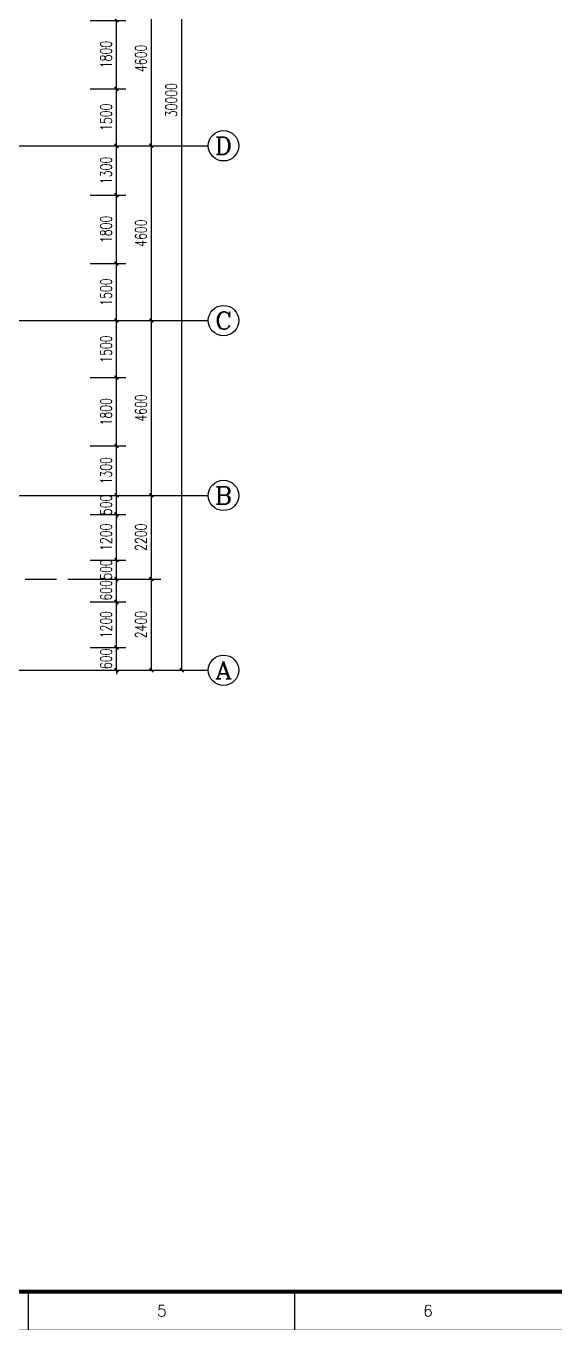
# Model space of a CAD drawing. Header units: millimetres. Extents: x 172649 to 472543, y 238332 to 449264.
# Drawn here: x 322382 to 336306, y 280914 to 315222 of the extents above; entities that cross this region are included whole.
import ezdxf
from ezdxf.enums import TextEntityAlignment as Align

# ---------------------------------------------------------------- set-up
doc = ezdxf.new("R2010")
doc.units = ezdxf.units.MM
doc.header["$LTSCALE"] = 1000
doc.linetypes.add('CENTER', pattern=[2, 1.25, -0.25, 0.25, -0.25])
doc.linetypes.add('DOTE', pattern=[2.42, 2, -0.2, 0.02, -0.2])
for name, color, linetype in [('AXIS', 3, 'Continuous'), ('AXIS_TEXT', 7, 'Continuous'), ('DOTE', 1, 'CENTER'), ('PUB_DIM', 3, 'Continuous')]:
    doc.layers.add(name, color=color, linetype=linetype)
doc.styles.add('_TCH_AXIS', font='COMPLEX', dxfattribs={"bigfont": 'GBCBIG'})
doc.styles.add('_TCH_DIM_T3', font='SIMPLEX', dxfattribs={"width": 0.705882, "bigfont": 'GBCBIG'})
doc.styles.get("Standard").update_dxf_attribs({"font": 'txt', "bigfont": 'gbcbig.shx'})
doc.dimstyles.new('_TCH_ARCH&&100', dxfattribs={"dimtxt": 297.5, "dimasz": 100, "dimexe": 250, "dimexo": 300, "dimgap": 126.25, "dimtad": 1, "dimdec": 0, "dimzin": 0, "dimdsep": 46, "dimtxsty": '_TCH_DIM_T3', "dimblk": 'ARCHTICK', "dimcen": 0.09, "dimclrt": 7, "dimazin": 2, "dimtfac": 1, "dimtdec": 0, "dimtix": 1, "dimtmove": 2, "dimatfit": 3, "dimfxl": 1, "dimtolj": 1, "dimtzin": 0, "dimarcsym": 0})

# ---------------------------------------------------------------- blocks, each defined once
blk = doc.blocks.new('GEDI_WK_A1')
at = {"color": 3}
for p, q in [((280.33, 0), (280.33, 10)), ((350.42, 0), (350.42, 10))]:
    blk.add_line(p, q, dxfattribs=at)
for points, const_width in [([(0, 0), (841, 0), (841, 594), (0, 594)], 0.1), ([(25, 10), (831, 10), (831, 584), (25, 584)], 1)]:
    blk.add_lwpolyline(points, close=True, dxfattribs=dict(at, const_width=const_width))
for s, p in [('5', (315.38, 5)), ('6', (385.46, 5))]:
    blk.add_text(s, height=3, dxfattribs=at).set_placement(p, align=Align.MIDDLE)
blk = doc.blocks.new('_ArchTick')
at = {"color": 0, "linetype": 'ByBlock', "const_width": 0.4}
blk.add_lwpolyline([(-0.5, -0.5), (0.5, 0.5)], dxfattribs=at)
blk = doc.blocks.new('*D244')
at = {"layer": 'DEFPOINTS', "color": 0}
for p in [(323769, 315373), (324763, 315373), (323769, 313573)]:
    blk.add_point(p, dxfattribs=at)
at = {"layer": 'PUB_DIM', "color": 0, "lineweight": -2}
for p, q in [((324069, 315373), (325013, 315373)), ((324763, 313573), (324763, 315373)), ((324069, 313573), (325013, 313573))]:
    blk.add_line(p, q, dxfattribs=at)
at = {"layer": 'PUB_DIM', "color": 0, "lineweight": -2, "xscale": 100, "yscale": 100, "zscale": 100}
for p, rotation in [((324763, 315373), 90), ((324763, 313573), 270)]:
    blk.add_blockref('_ArchTick', p, dxfattribs=dict(at, rotation=rotation))
at = {"layer": 'PUB_DIM', "color": 7, "insert": (324488, 314473), "char_height": 297.5, "attachment_point": 5, "rotation": 90, "style": '_TCH_DIM_T3'}
blk.add_mtext('\\A1;1800', dxfattribs=at)
blk = doc.blocks.new('*D245')
at = {"layer": 'DEFPOINTS', "color": 0}
for p in [(323769, 313573), (324763, 313573), (323769, 312073)]:
    blk.add_point(p, dxfattribs=at)
at = {"layer": 'PUB_DIM', "color": 0, "lineweight": -2}
for p, q in [((324069, 313573), (325013, 313573)), ((324763, 312073), (324763, 313573)), ((324069, 312073), (325013, 312073))]:
    blk.add_line(p, q, dxfattribs=at)
at = {"layer": 'PUB_DIM', "color": 0, "lineweight": -2, "xscale": 100, "yscale": 100, "zscale": 100}
for p, rotation in [((324763, 313573), 90), ((324763, 312073), 270)]:
    blk.add_blockref('_ArchTick', p, dxfattribs=dict(at, rotation=rotation))
at = {"layer": 'PUB_DIM', "color": 7, "insert": (324488, 312823), "char_height": 297.5, "attachment_point": 5, "rotation": 90, "style": '_TCH_DIM_T3'}
blk.add_mtext('\\A1;1500', dxfattribs=at)
blk = doc.blocks.new('*D246')
at = {"layer": 'DEFPOINTS', "color": 0}
for p in [(323769, 312073), (324763, 312073), (323769, 310773)]:
    blk.add_point(p, dxfattribs=at)
at = {"layer": 'PUB_DIM', "color": 0, "lineweight": -2}
for p, q in [((324069, 312073), (325013, 312073)), ((324763, 310773), (324763, 312073)), ((324069, 310773), (325013, 310773))]:
    blk.add_line(p, q, dxfattribs=at)
at = {"layer": 'PUB_DIM', "color": 0, "lineweight": -2, "xscale": 100, "yscale": 100, "zscale": 100}
for p, rotation in [((324763, 312073), 90), ((324763, 310773), 270)]:
    blk.add_blockref('_ArchTick', p, dxfattribs=dict(at, rotation=rotation))
at = {"layer": 'PUB_DIM', "color": 7, "insert": (324488, 311423), "char_height": 297.5, "attachment_point": 5, "rotation": 90, "style": '_TCH_DIM_T3'}
blk.add_mtext('\\A1;1300', dxfattribs=at)
blk = doc.blocks.new('*D247')
at = {"layer": 'DEFPOINTS', "color": 0}
for p in [(323769, 310773), (324763, 310773), (323769, 308973)]:
    blk.add_point(p, dxfattribs=at)
at = {"layer": 'PUB_DIM', "color": 0, "lineweight": -2}
for p, q in [((324069, 310773), (325013, 310773)), ((324763, 308973), (324763, 310773)), ((324069, 308973), (325013, 308973))]:
    blk.add_line(p, q, dxfattribs=at)
at = {"layer": 'PUB_DIM', "color": 0, "lineweight": -2, "xscale": 100, "yscale": 100, "zscale": 100}
for p, rotation in [((324763, 310773), 90), ((324763, 308973), 270)]:
    blk.add_blockref('_ArchTick', p, dxfattribs=dict(at, rotation=rotation))
at = {"layer": 'PUB_DIM', "color": 7, "insert": (324488, 309873), "char_height": 297.5, "attachment_point": 5, "rotation": 90, "style": '_TCH_DIM_T3'}
blk.add_mtext('\\A1;1800', dxfattribs=at)
blk = doc.blocks.new('*D248')
at = {"layer": 'DEFPOINTS', "color": 0}
for p in [(323769, 308973), (324763, 308973), (323769, 307473)]:
    blk.add_point(p, dxfattribs=at)
at = {"layer": 'PUB_DIM', "color": 0, "lineweight": -2}
for p, q in [((324069, 308973), (325013, 308973)), ((324763, 307473), (324763, 308973)), ((324069, 307473), (325013, 307473))]:
    blk.add_line(p, q, dxfattribs=at)
at = {"layer": 'PUB_DIM', "color": 0, "lineweight": -2, "xscale": 100, "yscale": 100, "zscale": 100}
for p, rotation in [((324763, 308973), 90), ((324763, 307473), 270)]:
    blk.add_blockref('_ArchTick', p, dxfattribs=dict(at, rotation=rotation))
at = {"layer": 'PUB_DIM', "color": 7, "insert": (324488, 308223), "char_height": 297.5, "attachment_point": 5, "rotation": 90, "style": '_TCH_DIM_T3'}
blk.add_mtext('\\A1;1500', dxfattribs=at)
blk = doc.blocks.new('*D249')
at = {"layer": 'DEFPOINTS', "color": 0}
for p in [(323769, 307473), (324763, 307473), (323769, 305973)]:
    blk.add_point(p, dxfattribs=at)
at = {"layer": 'PUB_DIM', "color": 0, "lineweight": -2}
for p, q in [((324069, 307473), (325013, 307473)), ((324763, 305973), (324763, 307473)), ((324069, 305973), (325013, 305973))]:
    blk.add_line(p, q, dxfattribs=at)
at = {"layer": 'PUB_DIM', "color": 0, "lineweight": -2, "xscale": 100, "yscale": 100, "zscale": 100}
for p, rotation in [((324763, 307473), 90), ((324763, 305973), 270)]:
    blk.add_blockref('_ArchTick', p, dxfattribs=dict(at, rotation=rotation))
at = {"layer": 'PUB_DIM', "color": 7, "insert": (324488, 306723), "char_height": 297.5, "attachment_point": 5, "rotation": 90, "style": '_TCH_DIM_T3'}
blk.add_mtext('\\A1;1500', dxfattribs=at)
blk = doc.blocks.new('*D250')
at = {"layer": 'DEFPOINTS', "color": 0}
for p in [(323769, 305973), (324763, 305973), (323769, 304173)]:
    blk.add_point(p, dxfattribs=at)
at = {"layer": 'PUB_DIM', "color": 0, "lineweight": -2}
for p, q in [((324069, 305973), (325013, 305973)), ((324763, 304173), (324763, 305973)), ((324069, 304173), (325013, 304173))]:
    blk.add_line(p, q, dxfattribs=at)
at = {"layer": 'PUB_DIM', "color": 0, "lineweight": -2, "xscale": 100, "yscale": 100, "zscale": 100}
for p, rotation in [((324763, 305973), 90), ((324763, 304173), 270)]:
    blk.add_blockref('_ArchTick', p, dxfattribs=dict(at, rotation=rotation))
at = {"layer": 'PUB_DIM', "color": 7, "insert": (324488, 305073), "char_height": 297.5, "attachment_point": 5, "rotation": 90, "style": '_TCH_DIM_T3'}
blk.add_mtext('\\A1;1800', dxfattribs=at)
blk = doc.blocks.new('*D251')
at = {"layer": 'DEFPOINTS', "color": 0}
for p in [(323769, 304173), (324763, 304173), (323769, 302873)]:
    blk.add_point(p, dxfattribs=at)
at = {"layer": 'PUB_DIM', "color": 0, "lineweight": -2}
for p, q in [((324069, 304173), (325013, 304173)), ((324763, 302873), (324763, 304173)), ((324069, 302873), (325013, 302873))]:
    blk.add_line(p, q, dxfattribs=at)
at = {"layer": 'PUB_DIM', "color": 0, "lineweight": -2, "xscale": 100, "yscale": 100, "zscale": 100}
for p, rotation in [((324763, 304173), 90), ((324763, 302873), 270)]:
    blk.add_blockref('_ArchTick', p, dxfattribs=dict(at, rotation=rotation))
at = {"layer": 'PUB_DIM', "color": 7, "insert": (324488, 303523), "char_height": 297.5, "attachment_point": 5, "rotation": 90, "style": '_TCH_DIM_T3'}
blk.add_mtext('\\A1;1300', dxfattribs=at)
blk = doc.blocks.new('*D252')
at = {"layer": 'DEFPOINTS', "color": 0}
for p in [(323769, 302873), (324763, 302873), (323769, 302372)]:
    blk.add_point(p, dxfattribs=at)
at = {"layer": 'PUB_DIM', "color": 0, "lineweight": -2}
for p, q in [((324763, 302873), (324763, 302973)), ((324069, 302873), (325013, 302873)), ((324763, 302372), (324763, 302873)), ((324069, 302372), (325013, 302372)), ((324763, 302372), (324763, 302272))]:
    blk.add_line(p, q, dxfattribs=at)
at = {"layer": 'PUB_DIM', "color": 0, "lineweight": -2, "xscale": 100, "yscale": 100, "zscale": 100}
for p, rotation in [((324763, 302873), 270), ((324763, 302372), 90)]:
    blk.add_blockref('_ArchTick', p, dxfattribs=dict(at, rotation=rotation))
at = {"layer": 'PUB_DIM', "color": 7, "insert": (324488, 302623), "char_height": 297.5, "attachment_point": 5, "rotation": 90, "style": '_TCH_DIM_T3'}
blk.add_mtext('\\A1;500', dxfattribs=at)
blk = doc.blocks.new('*D253')
at = {"layer": 'DEFPOINTS', "color": 0}
for p in [(323769, 302372), (324763, 302372), (323769, 301172)]:
    blk.add_point(p, dxfattribs=at)
at = {"layer": 'PUB_DIM', "color": 0, "lineweight": -2}
for p, q in [((324069, 302372), (325013, 302372)), ((324763, 301172), (324763, 302372)), ((324069, 301172), (325013, 301172))]:
    blk.add_line(p, q, dxfattribs=at)
at = {"layer": 'PUB_DIM', "color": 0, "lineweight": -2, "xscale": 100, "yscale": 100, "zscale": 100}
for p, rotation in [((324763, 302372), 90), ((324763, 301172), 270)]:
    blk.add_blockref('_ArchTick', p, dxfattribs=dict(at, rotation=rotation))
at = {"layer": 'PUB_DIM', "color": 7, "insert": (324488, 301772), "char_height": 297.5, "attachment_point": 5, "rotation": 90, "style": '_TCH_DIM_T3'}
blk.add_mtext('\\A1;1200', dxfattribs=at)
blk = doc.blocks.new('*D254')
at = {"layer": 'DEFPOINTS', "color": 0}
for p in [(323769, 301172), (324763, 301172), (323769, 300673)]:
    blk.add_point(p, dxfattribs=at)
at = {"layer": 'PUB_DIM', "color": 0, "lineweight": -2}
for p, q in [((324763, 301172), (324763, 301272)), ((324069, 301172), (325013, 301172)), ((324763, 300673), (324763, 301172)), ((324069, 300673), (325013, 300673)), ((324763, 300673), (324763, 300573))]:
    blk.add_line(p, q, dxfattribs=at)
at = {"layer": 'PUB_DIM', "color": 0, "lineweight": -2, "xscale": 100, "yscale": 100, "zscale": 100}
for p, rotation in [((324763, 301172), 270), ((324763, 300673), 90)]:
    blk.add_blockref('_ArchTick', p, dxfattribs=dict(at, rotation=rotation))
at = {"layer": 'PUB_DIM', "color": 7, "insert": (324488, 300923), "char_height": 297.5, "attachment_point": 5, "rotation": 90, "style": '_TCH_DIM_T3'}
blk.add_mtext('\\A1;500', dxfattribs=at)
blk = doc.blocks.new('*D255')
at = {"layer": 'DEFPOINTS', "color": 0}
for p in [(323769, 300673), (324763, 300673), (323769, 300072)]:
    blk.add_point(p, dxfattribs=at)
at = {"layer": 'PUB_DIM', "color": 0, "lineweight": -2}
for p, q in [((324069, 300673), (325013, 300673)), ((324763, 300673), (324763, 300773)), ((324763, 300072), (324763, 300673)), ((324069, 300072), (325013, 300072)), ((324763, 300072), (324763, 299972))]:
    blk.add_line(p, q, dxfattribs=at)
at = {"layer": 'PUB_DIM', "color": 0, "lineweight": -2, "xscale": 100, "yscale": 100, "zscale": 100}
for p, rotation in [((324763, 300673), 270), ((324763, 300072), 90)]:
    blk.add_blockref('_ArchTick', p, dxfattribs=dict(at, rotation=rotation))
at = {"layer": 'PUB_DIM', "color": 7, "insert": (324488, 300373), "char_height": 297.5, "attachment_point": 5, "rotation": 90, "style": '_TCH_DIM_T3'}
blk.add_mtext('\\A1;600', dxfattribs=at)
blk = doc.blocks.new('*D256')
at = {"layer": 'DEFPOINTS', "color": 0}
for p in [(323769, 300072), (324763, 300072), (323769, 298872)]:
    blk.add_point(p, dxfattribs=at)
at = {"layer": 'PUB_DIM', "color": 0, "lineweight": -2}
for p, q in [((324069, 300072), (325013, 300072)), ((324763, 298872), (324763, 300072)), ((324069, 298872), (325013, 298872))]:
    blk.add_line(p, q, dxfattribs=at)
at = {"layer": 'PUB_DIM', "color": 0, "lineweight": -2, "xscale": 100, "yscale": 100, "zscale": 100}
for p, rotation in [((324763, 300072), 90), ((324763, 298872), 270)]:
    blk.add_blockref('_ArchTick', p, dxfattribs=dict(at, rotation=rotation))
at = {"layer": 'PUB_DIM', "color": 7, "insert": (324488, 299472), "char_height": 297.5, "attachment_point": 5, "rotation": 90, "style": '_TCH_DIM_T3'}
blk.add_mtext('\\A1;1200', dxfattribs=at)
blk = doc.blocks.new('*D257')
at = {"layer": 'DEFPOINTS', "color": 0}
for p in [(323769, 298872), (324763, 298872), (323769, 298273)]:
    blk.add_point(p, dxfattribs=at)
at = {"layer": 'PUB_DIM', "color": 0, "lineweight": -2}
for p, q in [((324069, 298872), (325013, 298872)), ((324763, 298872), (324763, 298972)), ((324763, 298273), (324763, 298872)), ((324069, 298273), (325013, 298273)), ((324763, 298273), (324763, 298173))]:
    blk.add_line(p, q, dxfattribs=at)
at = {"layer": 'PUB_DIM', "color": 0, "lineweight": -2, "xscale": 100, "yscale": 100, "zscale": 100}
for p, rotation in [((324763, 298872), 270), ((324763, 298273), 90)]:
    blk.add_blockref('_ArchTick', p, dxfattribs=dict(at, rotation=rotation))
at = {"layer": 'PUB_DIM', "color": 7, "insert": (324488, 298573), "char_height": 297.5, "attachment_point": 5, "rotation": 90, "style": '_TCH_DIM_T3'}
blk.add_mtext('\\A1;600', dxfattribs=at)
blk = doc.blocks.new('*D267')
at = {"layer": 'AXIS', "color": 0, "lineweight": -2}
for p, q in [((323481, 316673), (325931, 316673)), ((325681, 312073), (325681, 316673)), ((323481, 312073), (325931, 312073))]:
    blk.add_line(p, q, dxfattribs=at)
at = {"layer": 'DEFPOINTS', "color": 0}
for p in [(323181, 316673), (325681, 316673), (323181, 312073)]:
    blk.add_point(p, dxfattribs=at)
at = {"layer": 'AXIS', "color": 0, "lineweight": -2, "xscale": 100, "yscale": 100, "zscale": 100}
for p, rotation in [((325681, 316673), 90), ((325681, 312073), 270)]:
    blk.add_blockref('_ArchTick', p, dxfattribs=dict(at, rotation=rotation))
at = {"layer": 'AXIS', "color": 7, "insert": (325406, 314373), "char_height": 297.5, "attachment_point": 5, "rotation": 90, "style": '_TCH_DIM_T3'}
blk.add_mtext('\\A1;4600', dxfattribs=at)
blk = doc.blocks.new('*D268')
at = {"layer": 'AXIS', "color": 0, "lineweight": -2}
for p, q in [((323481, 312073), (325931, 312073)), ((325681, 307473), (325681, 312073)), ((323481, 307473), (325931, 307473))]:
    blk.add_line(p, q, dxfattribs=at)
at = {"layer": 'DEFPOINTS', "color": 0}
for p in [(323181, 312073), (325681, 312073), (323181, 307473)]:
    blk.add_point(p, dxfattribs=at)
at = {"layer": 'AXIS', "color": 0, "lineweight": -2, "xscale": 100, "yscale": 100, "zscale": 100}
for p, rotation in [((325681, 312073), 90), ((325681, 307473), 270)]:
    blk.add_blockref('_ArchTick', p, dxfattribs=dict(at, rotation=rotation))
at = {"layer": 'AXIS', "color": 7, "insert": (325406, 309773), "char_height": 297.5, "attachment_point": 5, "rotation": 90, "style": '_TCH_DIM_T3'}
blk.add_mtext('\\A1;4600', dxfattribs=at)
blk = doc.blocks.new('*D269')
at = {"layer": 'AXIS', "color": 0, "lineweight": -2}
for p, q in [((323481, 307473), (325931, 307473)), ((325681, 302873), (325681, 307473)), ((323481, 302873), (325931, 302873))]:
    blk.add_line(p, q, dxfattribs=at)
at = {"layer": 'DEFPOINTS', "color": 0}
for p in [(323181, 307473), (325681, 307473), (323181, 302873)]:
    blk.add_point(p, dxfattribs=at)
at = {"layer": 'AXIS', "color": 0, "lineweight": -2, "xscale": 100, "yscale": 100, "zscale": 100}
for p, rotation in [((325681, 307473), 90), ((325681, 302873), 270)]:
    blk.add_blockref('_ArchTick', p, dxfattribs=dict(at, rotation=rotation))
at = {"layer": 'AXIS', "color": 7, "insert": (325406, 305173), "char_height": 297.5, "attachment_point": 5, "rotation": 90, "style": '_TCH_DIM_T3'}
blk.add_mtext('\\A1;4600', dxfattribs=at)
blk = doc.blocks.new('*D270')
at = {"layer": 'AXIS', "color": 0, "lineweight": -2}
for p, q in [((323481, 302873), (325931, 302873)), ((325681, 300673), (325681, 302873)), ((323481, 300673), (325931, 300673))]:
    blk.add_line(p, q, dxfattribs=at)
at = {"layer": 'DEFPOINTS', "color": 0}
for p in [(323181, 302873), (325681, 302873), (323181, 300673)]:
    blk.add_point(p, dxfattribs=at)
at = {"layer": 'AXIS', "color": 0, "lineweight": -2, "xscale": 100, "yscale": 100, "zscale": 100}
for p, rotation in [((325681, 302873), 90), ((325681, 300673), 270)]:
    blk.add_blockref('_ArchTick', p, dxfattribs=dict(at, rotation=rotation))
at = {"layer": 'AXIS', "color": 7, "insert": (325406, 301773), "char_height": 297.5, "attachment_point": 5, "rotation": 90, "style": '_TCH_DIM_T3'}
blk.add_mtext('\\A1;2200', dxfattribs=at)
blk = doc.blocks.new('*D271')
at = {"layer": 'AXIS', "color": 0, "lineweight": -2}
for p, q in [((323481, 300673), (325931, 300673)), ((325681, 298273), (325681, 300673)), ((323481, 298273), (325931, 298273))]:
    blk.add_line(p, q, dxfattribs=at)
at = {"layer": 'DEFPOINTS', "color": 0}
for p in [(323181, 300673), (325681, 300673), (323181, 298273)]:
    blk.add_point(p, dxfattribs=at)
at = {"layer": 'AXIS', "color": 0, "lineweight": -2, "xscale": 100, "yscale": 100, "zscale": 100}
for p, rotation in [((325681, 300673), 90), ((325681, 298273), 270)]:
    blk.add_blockref('_ArchTick', p, dxfattribs=dict(at, rotation=rotation))
at = {"layer": 'AXIS', "color": 7, "insert": (325406, 299473), "char_height": 297.5, "attachment_point": 5, "rotation": 90, "style": '_TCH_DIM_T3'}
blk.add_mtext('\\A1;2400', dxfattribs=at)
blk = doc.blocks.new('*D272')
at = {"layer": 'AXIS', "color": 0, "lineweight": -2}
for p, q in [((323481, 328273), (326731, 328273)), ((326481, 298273), (326481, 328273)), ((323481, 298273), (326731, 298273))]:
    blk.add_line(p, q, dxfattribs=at)
at = {"layer": 'DEFPOINTS', "color": 0}
for p in [(323181, 328273), (326481, 328273), (323181, 298273)]:
    blk.add_point(p, dxfattribs=at)
at = {"layer": 'AXIS', "color": 0, "lineweight": -2, "xscale": 100, "yscale": 100, "zscale": 100}
for p, rotation in [((326481, 328273), 90), ((326481, 298273), 270)]:
    blk.add_blockref('_ArchTick', p, dxfattribs=dict(at, rotation=rotation))
at = {"layer": 'AXIS', "color": 7, "insert": (326206, 313273), "char_height": 297.5, "attachment_point": 5, "rotation": 90, "style": '_TCH_DIM_T3'}
blk.add_mtext('\\A1;30000', dxfattribs=at)

msp = doc.modelspace()

# ---------------------------------------------------------------- linework, layer by layer
at = {"layer": 'AXIS'}
for p, q in [((323180.7, 312072.7), (327180.7, 312072.7)), ((323180.7, 307472.7), (327180.7, 307472.7)), ((323180.7, 302872.7), (327180.7, 302872.7)), ((323180.7, 298272.7), (327180.7, 298272.7))]:
    msp.add_line(p, q, dxfattribs=at)
for centre in [(327580.7, 312072.7), (327580.7, 307472.7), (327580.7, 302872.7), (327580.7, 298272.7)]:
    msp.add_circle(centre, 400, dxfattribs=at)
at = {"layer": 'DOTE', "linetype": 'DOTE'}
for p, q in [((306751.1, 312072.7), (323180.7, 312072.7)), ((306751.1, 307472.7), (323180.7, 307472.7)), ((306751.1, 302872.7), (323180.7, 302872.7)), ((315097.8, 300672.7), (323180.7, 300672.7)), ((306751.1, 298272.7), (323180.7, 298272.7))]:
    msp.add_line(p, q, dxfattribs=at)

# ---------------------------------------------------------------- block references
at = {"xscale": 100, "yscale": 100, "zscale": 100}
msp.add_blockref('GEDI_WK_A1', (294417.3, 280919.4), dxfattribs=at)

# ---------------------------------------------------------------- texts
at = {"layer": 'AXIS_TEXT', "style": '_TCH_AXIS'}
for s, width, p, p2 in [('D', 1.235294, (327354.5, 311846.5), (327807, 311846.5)), ('C', 1.4, (327354.5, 307246.5), (327807, 307246.5)), ('B', 1.235294, (327354.5, 302646.5), (327807, 302646.5)), ('A', 1.166667, (327354.5, 298046.5), (327807, 298046.5))]:
    msp.add_text(s, height=452.5, dxfattribs=dict(at, width=width)).set_placement(p, p2, align=Align.FIT)

# ---------------------------------------------------------------- dimensions: what is measured, and where the dimension line sits
at = {"layer": 'AXIS'}
for p1, p2, distance, text, picture, middle in [((323180.7, 298272.7), (323180.7, 328272.7), -3300, '30000', '*D272', (326205.7, 313272.7)), ((323180.7, 312072.7), (323180.7, 316672.7), -2500, '4600', '*D267', (325405.7, 314372.7)), ((323180.7, 307472.7), (323180.7, 312072.7), -2500, '4600', '*D268', (325405.7, 309772.7)), ((323180.7, 302872.7), (323180.7, 307472.7), -2500, '4600', '*D269', (325405.7, 305172.7)), ((323180.7, 300672.7), (323180.7, 302872.7), -2500, '2200', '*D270', (325405.7, 301772.7)), ((323180.7, 298272.7), (323180.7, 300672.7), -2500, '2400', '*D271', (325405.7, 299472.7))]:
    dim = msp.add_aligned_dim(p1=p1, p2=p2, distance=distance, text=text, dimstyle='_TCH_ARCH&&100', dxfattribs=at)
    dim.commit()
    dim.dimension.update_dxf_attribs({"geometry": picture, "text_midpoint": middle})
at = {"layer": 'PUB_DIM'}
for p1, p2, text, picture, middle in [((323768.7, 313572.7), (323768.7, 315372.7), '1800', '*D244', (324487.6, 314472.7)), ((323768.7, 312072.7), (323768.7, 313572.7), '1500', '*D245', (324487.6, 312822.7)), ((323768.7, 310772.7), (323768.7, 312072.7), '1300', '*D246', (324487.6, 311422.7)), ((323768.7, 308972.7), (323768.7, 310772.7), '1800', '*D247', (324487.6, 309872.7)), ((323768.7, 307472.7), (323768.7, 308972.7), '1500', '*D248', (324487.6, 308222.7)), ((323768.7, 305972.7), (323768.7, 307472.7), '1500', '*D249', (324487.6, 306722.7)), ((323768.7, 304172.7), (323768.7, 305972.7), '1800', '*D250', (324487.6, 305072.7)), ((323768.7, 302872.7), (323768.7, 304172.7), '1300', '*D251', (324487.6, 303522.7)), ((323768.7, 302372.4), (323768.7, 302872.7), '500', '*D252', (324487.6, 302622.5)), ((323768.7, 301172.4), (323768.7, 302372.4), '1200', '*D253', (324487.6, 301772.4)), ((323768.7, 300672.7), (323768.7, 301172.4), '500', '*D254', (324487.6, 300922.5)), ((323768.7, 300072.4), (323768.7, 300672.7), '600', '*D255', (324487.6, 300372.6)), ((323768.7, 298872.4), (323768.7, 300072.4), '1200', '*D256', (324487.6, 299472.4)), ((323768.7, 298272.7), (323768.7, 298872.4), '600', '*D257', (324487.6, 298572.6))]:
    dim = msp.add_aligned_dim(p1=p1, p2=p2, distance=-993.9, text=text, dimstyle='_TCH_ARCH&&100', dxfattribs=at)
    dim.commit()
    dim.dimension.update_dxf_attribs({"geometry": picture, "text_midpoint": middle})

doc.saveas('drawing.dxf')
